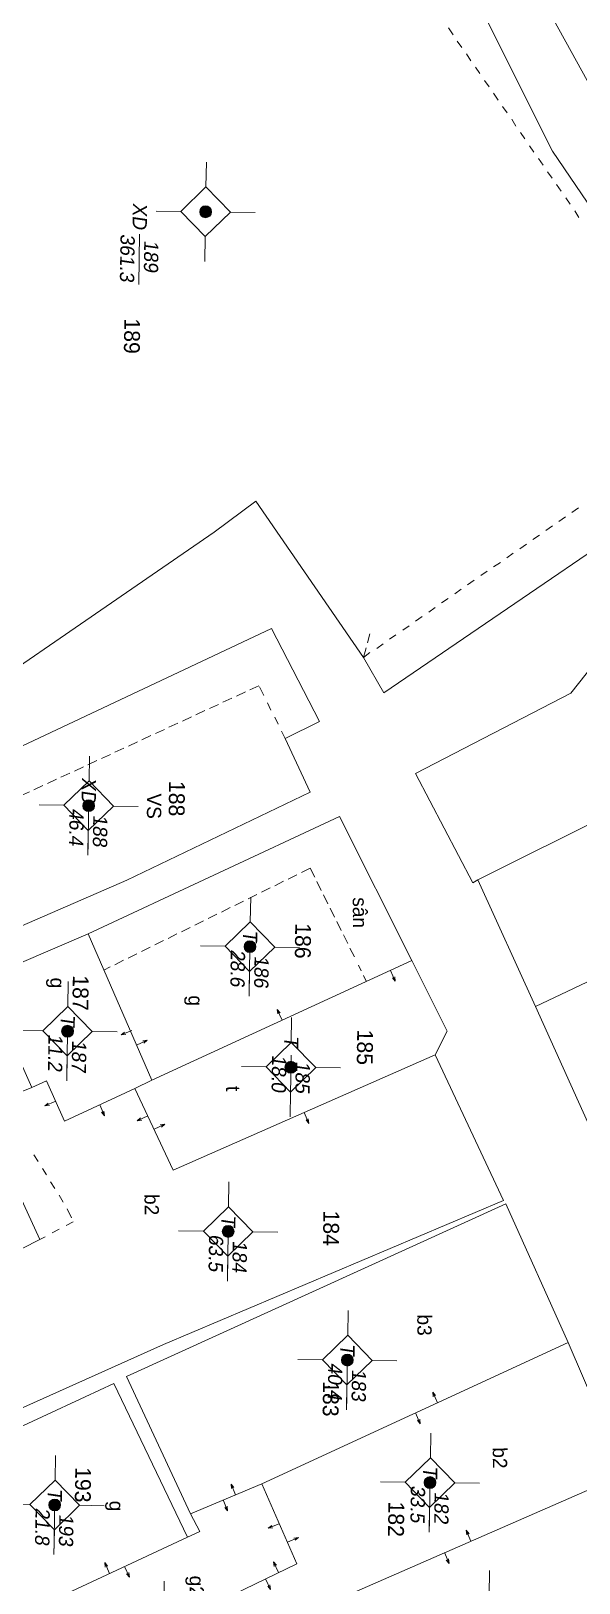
# Model space of a CAD drawing. Extents: x 601689 to 602595, y 1189742 to 1190763.
# Drawn here: x 601902.71 to 601916.53, y 1190635.7 to 1190674.8 of the extents above; entities that cross this region are included whole.
import ezdxf
from ezdxf.enums import TextEntityAlignment as Align

# ---------------------------------------------------------------- set-up
doc = ezdxf.new("R2010")
doc.units = 0
doc.header["$MEASUREMENT"] = 0
doc.linetypes.add('HIDDEN', pattern=[0.375, 0.25, -0.125])
for name, color, linetype in [('10', 250, 'Continuous'), ('11', 7, 'Continuous'), ('13', 7, 'Continuous'), ('14', 7, 'Continuous'), ('15', 7, 'Continuous'), ('16', 7, 'Continuous'), ('53', 7, 'Continuous')]:
    doc.layers.add(name, color=color, linetype=linetype)
doc.styles.add('TXT', font='vnshx.shx')

# ---------------------------------------------------------------- blocks, each defined once
blk = doc.blocks.new('NH3R')
at = {"layer": '16', "color": 7, "linetype": 'Continuous', "lineweight": 0}
for p, q in [((0, 0), (0.297, -0.005)), ((0.297, -0.005), (0.186, 0.031)), ((0.297, -0.005), (0.189, -0.033))]:
    blk.add_line(p, q, dxfattribs=at)
blk = doc.blocks.new('*M2877287728772877')
at = {"layer": '13', "color": 3, "linetype": 'Continuous', "lineweight": 0}
blk.add_line((602205.227, 1189572.401), (602206.247, 1189572.401), dxfattribs=at)
at = {"layer": '13', "color": 3, "linetype": 'Continuous', "lineweight": 0, "style": 'TXT', "oblique": 7.6055}
for s, p in [('182', (602205.377, 1189572.701)), ('33.5', (602205.227, 1189572.101))]:
    blk.add_text(s, height=0.36, dxfattribs=at).set_placement(p, align=Align.MIDDLE_LEFT)
blk.add_text('T', height=0.36, dxfattribs=at).set_placement((602205.03, 1189572.401), align=Align.MIDDLE_RIGHT)
blk = doc.blocks.new('*M2878287828782878')
at = {"layer": '13', "color": 3, "linetype": 'Continuous', "lineweight": 0}
blk.add_line((602202.171, 1189570.272), (602203.191, 1189570.272), dxfattribs=at)
at = {"layer": '13', "color": 3, "linetype": 'Continuous', "lineweight": 0, "style": 'TXT', "oblique": 7.6055}
for s, p in [('183', (602202.321, 1189570.572)), ('40.4', (602202.171, 1189569.972))]:
    blk.add_text(s, height=0.36, dxfattribs=at).set_placement(p, align=Align.MIDDLE_LEFT)
blk.add_text('T', height=0.36, dxfattribs=at).set_placement((602201.974, 1189570.272), align=Align.MIDDLE_RIGHT)
blk = doc.blocks.new('*M2880288028802880')
at = {"layer": '13', "color": 3, "linetype": 'Continuous', "lineweight": 0}
blk.add_line((602194.813, 1189568.742), (602195.833, 1189568.742), dxfattribs=at)
at = {"layer": '13', "color": 3, "linetype": 'Continuous', "lineweight": 0, "style": 'TXT', "oblique": 7.6055}
for s, p in [('185', (602194.963, 1189569.042)), ('18.0', (602194.813, 1189568.442))]:
    blk.add_text(s, height=0.36, dxfattribs=at).set_placement(p, align=Align.MIDDLE_LEFT)
blk.add_text('T', height=0.36, dxfattribs=at).set_placement((602194.616, 1189568.742), align=Align.MIDDLE_RIGHT)
blk = doc.blocks.new('*M2882288228822882')
at = {"layer": '13', "color": 3, "linetype": 'Continuous', "lineweight": 0}
blk.add_line((602191.79, 1189567.665), (602192.81, 1189567.665), dxfattribs=at)
at = {"layer": '13', "color": 3, "linetype": 'Continuous', "lineweight": 0, "style": 'TXT', "oblique": 7.6055}
for s, p in [('186', (602191.94, 1189567.965)), ('28.6', (602191.79, 1189567.365))]:
    blk.add_text(s, height=0.36, dxfattribs=at).set_placement(p, align=Align.MIDDLE_LEFT)
blk.add_text('T', height=0.36, dxfattribs=at).set_placement((602191.593, 1189567.665), align=Align.MIDDLE_RIGHT)
blk = doc.blocks.new('*M2884288428842884')
at = {"layer": '13', "color": 3, "linetype": 'Continuous', "lineweight": 0}
blk.add_line((602198.974, 1189567.22), (602199.994, 1189567.22), dxfattribs=at)
at = {"layer": '13', "color": 3, "linetype": 'Continuous', "lineweight": 0, "style": 'TXT', "oblique": 7.6055}
for s, p in [('184', (602199.124, 1189567.52)), ('63.5', (602198.974, 1189566.92))]:
    blk.add_text(s, height=0.36, dxfattribs=at).set_placement(p, align=Align.MIDDLE_LEFT)
blk.add_text('T', height=0.36, dxfattribs=at).set_placement((602198.777, 1189567.22), align=Align.MIDDLE_RIGHT)
blk = doc.blocks.new('*M2886288628862886')
at = {"layer": '13', "color": 3, "linetype": 'Continuous', "lineweight": 0}
blk.add_line((602173.291, 1189566.278), (602174.566, 1189566.278), dxfattribs=at)
at = {"layer": '13', "color": 3, "linetype": 'Continuous', "lineweight": 0, "style": 'TXT', "oblique": 7.6055}
for s, p in [('189', (602173.441, 1189566.578)), ('361.3', (602173.291, 1189565.978))]:
    blk.add_text(s, height=0.36, dxfattribs=at).set_placement(p, align=Align.MIDDLE_LEFT)
blk.add_text('XD', height=0.36, dxfattribs=at).set_placement((602173.172, 1189566.278), align=Align.MIDDLE_RIGHT)
blk = doc.blocks.new('*M2890289028902890')
at = {"layer": '13', "color": 3, "linetype": 'Continuous', "lineweight": 0}
blk.add_line((602188.297, 1189563.546), (602189.317, 1189563.546), dxfattribs=at)
at = {"layer": '13', "color": 3, "linetype": 'Continuous', "lineweight": 0, "style": 'TXT', "oblique": 7.6055}
for s, p in [('188', (602188.447, 1189563.846)), ('46.4', (602188.297, 1189563.246))]:
    blk.add_text(s, height=0.36, dxfattribs=at).set_placement(p, align=Align.MIDDLE_LEFT)
blk.add_text('XD', height=0.36, dxfattribs=at).set_placement((602188.178, 1189563.546), align=Align.MIDDLE_RIGHT)
blk = doc.blocks.new('*M2892289228922892')
at = {"layer": '13', "color": 3, "linetype": 'Continuous', "lineweight": 0}
blk.add_line((602193.986, 1189563.096), (602195.006, 1189563.096), dxfattribs=at)
at = {"layer": '13', "color": 3, "linetype": 'Continuous', "lineweight": 0, "style": 'TXT', "oblique": 7.6055}
blk.add_text('T', height=0.36, dxfattribs=at).set_placement((602193.789, 1189563.096), align=Align.MIDDLE_RIGHT)
for s, p in [('187', (602194.136, 1189563.396)), ('11.2', (602193.986, 1189562.796))]:
    blk.add_text(s, height=0.36, dxfattribs=at).set_placement(p, align=Align.MIDDLE_LEFT)
blk = doc.blocks.new('*M2893289328932893')
at = {"layer": '13', "color": 3, "linetype": 'Continuous', "lineweight": 0}
blk.add_line((602205.928, 1189562.945), (602206.948, 1189562.945), dxfattribs=at)
at = {"layer": '13', "color": 3, "linetype": 'Continuous', "lineweight": 0, "style": 'TXT', "oblique": 7.6055}
for s, p in [('193', (602206.078, 1189563.245)), ('21.8', (602205.928, 1189562.645))]:
    blk.add_text(s, height=0.36, dxfattribs=at).set_placement(p, align=Align.MIDDLE_LEFT)
blk.add_text('T', height=0.36, dxfattribs=at).set_placement((602205.731, 1189562.945), align=Align.MIDDLE_RIGHT)
blk = doc.blocks.new('CENTRD')
at = {"layer": '11', "linetype": 'Continuous', "lineweight": 0}
h = blk.add_hatch(color=2, dxfattribs=at)
edge = h.paths.add_edge_path()
edge.add_arc((0, 0), 0.15, 0, 360)
at = {"layer": '11', "color": 2, "linetype": 'Continuous', "lineweight": 0}
for p, q in [((0, 1.25), (0, 0.625)), ((0, 0.625), (-0.625, 0)), ((0.625, 0), (0, 0.625)), ((-0.625, 0), (-1.25, 0)), ((-0.625, 0), (0, -0.625)), ((0, -0.625), (0.625, 0)), ((1.25, 0), (0.625, 0)), ((0, -0.625), (0, -1.25))]:
    blk.add_line(p, q, dxfattribs=at)
blk.add_circle((0, 0), 0.15, dxfattribs=at)

msp = doc.modelspace()

# ---------------------------------------------------------------- linework, layer by layer
at = {"layer": '10', "color": 7, "linetype": 'Continuous', "lineweight": 0}
for p, q in [((601913.979, 1190653.409), (601924.089, 1190658.471)), ((601915.435, 1190650.219), (601925.794, 1190655.148)), ((601915.435, 1190650.219), (601913.979, 1190653.409)), ((601904.151, 1190652.054), (601905.759, 1190648.362)), ((601912.312, 1190651.382), (601905.759, 1190648.362)), ((601917.017, 1190646.698), (601915.435, 1190650.219)), ((601902.727, 1190648.183), (601901.41, 1190647.651)), ((601905.759, 1190648.362), (601905.327, 1190648.157)), ((601908.53, 1190638.194), (601916.26, 1190641.758)), ((601917.674, 1190638.438), (601916.26, 1190641.758)), ((601906.73, 1190637.438), (601908.53, 1190638.194)), ((601906.652, 1190636.849), (601902.716, 1190635.013))]:
    msp.add_line(p, q, dxfattribs=at)
for points in [[(601911.097, 1190659.019), (601911.604, 1190658.122), (601920.78, 1190664.377), (601920.241, 1190665.175), (601920.282, 1190665.274), (601915.861, 1190671.775), (601913.321, 1190676.849), (601912.792, 1190677.707), (601910.576, 1190680.888), (601893.34, 1190668.834), (601897.55, 1190662.975), (601894.906, 1190661.261), (601898.506, 1190656.111), (601907.329, 1190662.171), (601908.379, 1190662.957), (601911.097, 1190659.019)], [(601919.346, 1190669.907), (601918.882, 1190669.673), (601915.75, 1190675.336)], [(601913.979, 1190653.409), (601913.848, 1190653.341), (601912.406, 1190656.091), (601916.324, 1190658.118), (601916.904, 1190658.849), (601920.38, 1190660.732)], [(601898.369, 1190654.853), (601899.365, 1190652.449), (601899.795, 1190651.684), (601900.444, 1190651.625), (601901.184, 1190651.635), (601902.282, 1190652.17), (601905.128, 1190653.401), (601909.749, 1190655.618), (601909.118, 1190656.976), (601909.984, 1190657.405), (601908.776, 1190659.742), (601898.369, 1190654.853)], [(601904.151, 1190652.054), (601910.491, 1190655.007), (601912.312, 1190651.382)], [(601904.151, 1190652.054), (601901.505, 1190650.92), (601902.727, 1190648.183)], [(601912.899, 1190649.004), (601913.207, 1190649.6), (601912.312, 1190651.382)], [(601902.114, 1190639.941), (601906.049, 1190641.707), (601914.628, 1190645.33), (601912.899, 1190649.004)], [(601912.899, 1190649.004), (601906.298, 1190646.094), (601905.327, 1190648.157)], [(601905.327, 1190648.157), (601903.555, 1190647.332), (601903.1, 1190648.349), (601902.727, 1190648.183)], [(601901.41, 1190647.651), (601902.935, 1190644.351), (601900.729, 1190643.231)], [(601916.26, 1190641.758), (601914.687, 1190645.249), (601905.117, 1190640.901), (601906.73, 1190637.438)], [(601902.114, 1190639.941), (601902.269, 1190639.549), (601904.795, 1190640.724), (601906.652, 1190636.849)], [(601910.276, 1190634.179), (601909.928, 1190635.054), (601917.674, 1190638.438)], [(601908.757, 1190633.58), (601907.832, 1190635.413), (601909.413, 1190636.181), (601908.53, 1190638.194)], [(601906.73, 1190637.438), (601906.964, 1190636.994), (601906.652, 1190636.849)]]:
    msp.add_lwpolyline(points, dxfattribs=at)
at = {"layer": '14', "color": 6, "linetype": 'HIDDEN', "lineweight": 0}
for p, q in [((601913.352, 1190674.709), (601913.234, 1190674.88)), ((601913.577, 1190674.386), (601913.459, 1190674.548)), ((601913.802, 1190674.053), (601913.695, 1190674.225)), ((601914.028, 1190673.73), (601913.92, 1190673.891)), ((601914.264, 1190673.396), (601914.146, 1190673.558)), ((601914.489, 1190673.063), (601914.371, 1190673.235)), ((601914.714, 1190672.741), (601914.597, 1190672.902)), ((601914.939, 1190672.407), (601914.832, 1190672.579)), ((601915.166, 1190672.084), (601915.058, 1190672.246)), ((601915.391, 1190671.751), (601915.283, 1190671.912)), ((601915.626, 1190671.417), (601915.509, 1190671.589)), ((601915.851, 1190671.095), (601915.734, 1190671.257)), ((601916.078, 1190670.762), (601915.96, 1190670.933)), ((601916.303, 1190670.438), (601916.195, 1190670.6)), ((601916.528, 1190670.105), (601916.42, 1190670.267)), ((601916.023, 1190662.442), (601916.185, 1190662.559)), ((601916.346, 1190662.668), (601916.518, 1190662.785)), ((601915.367, 1190661.991), (601915.529, 1190662.099)), ((601915.691, 1190662.216), (601915.862, 1190662.334)), ((601915.034, 1190661.755), (601915.205, 1190661.873)), ((601914.377, 1190661.304), (601914.549, 1190661.412)), ((601914.71, 1190661.53), (601914.872, 1190661.647)), ((601913.721, 1190660.843), (601913.883, 1190660.962)), ((601914.055, 1190661.079), (601914.216, 1190661.187)), ((601913.398, 1190660.618), (601913.56, 1190660.735)), ((601912.742, 1190660.157), (601912.903, 1190660.275)), ((601913.065, 1190660.392), (601913.226, 1190660.5)), ((601912.086, 1190659.706), (601912.247, 1190659.813)), ((601912.409, 1190659.931), (601912.571, 1190660.05)), ((601911.097, 1190659.019), (601911.254, 1190659.608)), ((601911.429, 1190659.245), (601911.591, 1190659.363)), ((601911.752, 1190659.48), (601911.914, 1190659.588)), ((601911.097, 1190659.019), (601911.257, 1190659.137)), ((601908.456, 1190658.305), (601901.038, 1190654.877)), ((601908.582, 1190658.054), (601908.456, 1190658.305)), ((601908.758, 1190657.692), (601908.671, 1190657.873)), ((601908.943, 1190657.339), (601908.855, 1190657.51)), ((601909.118, 1190656.976), (601909.03, 1190657.158)), ((601909.753, 1190653.708), (601904.547, 1190651.139)), ((601909.753, 1190653.708), (601910.882, 1190651.432)), ((601910.97, 1190651.261), (601911.038, 1190651.12)), ((601911.096, 1190650.999), (601911.164, 1190650.858)), ((601902.784, 1190646.482), (601902.891, 1190646.312)), ((601902.999, 1190646.14), (601903.096, 1190645.979)), ((601903.205, 1190645.807), (601903.312, 1190645.635)), ((601903.42, 1190645.464), (601903.517, 1190645.292)), ((601903.625, 1190645.121), (601903.77, 1190644.799)), ((601903.419, 1190644.614), (601903.247, 1190644.516)), ((601903.77, 1190644.799), (601903.6, 1190644.701)), ((601903.066, 1190644.419), (601902.935, 1190644.351))]:
    msp.add_line(p, q, dxfattribs=at)

# ---------------------------------------------------------------- block references
at = {"layer": '11', "color": 2, "linetype": 'Continuous', "lineweight": 0, "rotation": 269.1680420500809}
for p in [(601907.113, 1190670.246), (601904.164, 1190655.281), (601908.231, 1190651.729), (601903.631, 1190649.599), (601909.264, 1190648.69), (601907.682, 1190644.552), (601910.687, 1190641.311), (601912.772, 1190638.224), (601903.307, 1190637.661), (601914.255, 1190634.758), (601906.048, 1190634.489)]:
    msp.add_blockref('CENTRD', p, dxfattribs=at)
at = {"layer": '13', "color": 3, "linetype": 'Continuous', "lineweight": 0, "rotation": 269.1680420500809}
for name, p in [('*M2886288628862886', (-578791.934, 1810051.873)), ('*M2890289028902890', (-578790.27, 1810052.359)), ('*M2882288228822882', (-578790.27, 1810052.359)), ('*M2892289228922892', (-578790.27, 1810052.359)), ('*M2880288028802880', (-578790.264, 1810052.741)), ('*M2884288428842884', (-578790.27, 1810052.359)), ('*M2878287828782878', (-578790.27, 1810052.359)), ('*M2877287728772877', (-578790.27, 1810052.359)), ('*M2893289328932893', (-578790.27, 1810052.359))]:
    msp.add_blockref(name, p, dxfattribs=at)
at = {"layer": '16', "color": 7, "linetype": 'Continuous', "lineweight": 0}
for p, rotation in [((601911.778, 1190651.129), 293.7863921665205), ((601909.041, 1190649.877), 114.7468755124058), ((601904.441, 1190647.74), 294.9917455837899), ((601909.599, 1190647.549), 293.7863921665205), ((601912.959, 1190640.233), 114.7888817912931), ((601912.405, 1190639.981), 294.7888817912932), ((601908.966, 1190637.187), 203.6849080854541), ((601909.181, 1190636.724), 23.68490808545422), ((601904.69, 1190635.936), 115.0095256632976), ((601905.071, 1190636.111), 295.0095256632975), ((601908.95, 1190635.958), 115.9282991311), ((601908.627, 1190635.802), 295.9282991311)]:
    msp.add_blockref('NH3R', p, dxfattribs=dict(at, rotation=rotation))
for p, xscale, yscale, rotation in [((601905.256, 1190649.619), 0.9999986140044836, 0.9999986140044836, 203.5533277463236), ((601905.372, 1190649.247), 0.9999984250596491, 0.9999984250596491, 25.2184639564366), ((601903.332, 1190647.835), 0.9999978172093356, 0.9999978172093356, 204.1682692081874), ((601905.657, 1190647.464), 0.9999984250596488, 0.9999984250596488, 205.2184639564366), ((601905.812, 1190647.131), 0.9999984250596491, 0.9999984250596491, 25.2184639564366), ((601907.867, 1190637.912), 1.000002136490409, 1.000002136490409, 112.7650321975789), ((601907.555, 1190637.787), 1.000002136490409, 1.000002136490409, 292.765032197579), ((601913.801, 1190636.751), 0.999998132529564, 0.999998132529564, 113.5952373840611), ((601913.137, 1190636.46), 0.9999981325295636, 0.9999981325295636, 293.5952373840611)]:
    msp.add_blockref('NH3R', p, dxfattribs=dict(at, xscale=xscale, yscale=yscale, rotation=rotation))

# ---------------------------------------------------------------- texts
at = {"layer": '15', "color": 7, "linetype": 'Continuous', "lineweight": 0, "style": 'TXT'}
for s, rotation, p in [('VS', 269.2144, (601905.819, 1190655.591)), ('s%%169n', 270.5644, (601911.003, 1190652.975)), ('g', 270.5644, (601903.375, 1190650.949)), ('g', 270.5644, (601906.859, 1190650.501)), ('t', 270.5644, (601907.807, 1190648.218)), ('b2', 270.5644, (601905.751, 1190645.496)), ('b3', 270.5644, (601912.629, 1190642.461)), ('b2', 270.5644, (601914.533, 1190639.115)), ('g', 270.5644, (601904.864, 1190637.767)), ('g2', 270.5644, (601906.888, 1190635.88))]:
    msp.add_text(s, height=0.36, rotation=rotation, dxfattribs=at).set_placement(p, align=Align.MIDDLE_LEFT)
at = {"layer": '53', "color": 200, "linetype": 'Continuous', "lineweight": 0, "style": 'TXT'}
for s, p in [('189', (601905.263, 1190667.56)), ('188', (601906.393, 1190655.904)), ('186', (601909.574, 1190652.319)), ('187', (601903.966, 1190651.007)), ('185', (601911.137, 1190649.638)), ('184', (601910.285, 1190645.079)), ('183', (601910.276, 1190640.78)), ('193', (601904.026, 1190638.615)), ('182', (601911.925, 1190637.747))]:
    msp.add_text(s, height=0.4, rotation=269.2144, dxfattribs=at).set_placement(p, align=Align.MIDDLE_LEFT)

doc.saveas('drawing.dxf')
